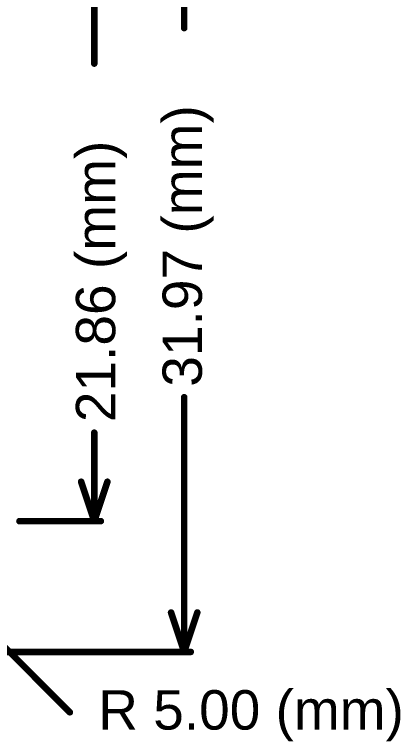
# Model space of a CAD drawing. Header units: millimetres. Extents: x -1.12 to 0.67, y -0.23 to 1.43.
# Drawn here: x 0.078 to 0.665, y -0.231 to 0.875 of the extents above; entities that cross this region are included whole.
import ezdxf

# ---------------------------------------------------------------- set-up
doc = ezdxf.new("R2010")
doc.units = ezdxf.units.MM
doc.header["$MEASUREMENT"] = 0
doc.layers.add('Mechanical1', color=6, linetype='Continuous')
doc.styles.add('Arial', font='', dxfattribs={"height": 0.2})
doc.styles.get('Arial').set_extended_font_data('Arial')

msp = doc.modelspace()

# ---------------------------------------------------------------- linework, layer by layer
at = {"layer": 'Mechanical1', "const_width": 0.01}
for points in [[(0.336, 0.8548), (0.336, 1.1641)], [(0.199, 0.8008), (0.199, 0.965)], [(0.336, -0.0948), (0.336, 0.293)], [(0.199, 0.1043), (0.199, 0.239)], [(0.179, 0.1643), (0.199, 0.1043)], [(0.199, 0.1043), (0.219, 0.1643)], [(-0.1268, 0.1021), (0.1618, -0.1866)], [(0.085, 0.1043), (0.209, 0.1043)], [(0.316, -0.0348), (0.336, -0.0948)], [(0.336, -0.0948), (0.356, -0.0348)], [(-0.1096, -0.0948), (0.346, -0.0948)]]:
    msp.add_lwpolyline(points, dxfattribs=at)
at = {"layer": 'Mechanical1', "const_width": 0.005}
for points in [[(0.3335, 0.8548, 1), (0.3385, 0.8548, 1)], [(0.1965, 0.8008, 1), (0.2015, 0.8008, 1)], [(0.3335, 0.293, 1), (0.3385, 0.293, 1)], [(0.1965, 0.239, 1), (0.2015, 0.239, 1)], [(0.1765, 0.1643, 1), (0.1815, 0.1643, 1)], [(0.2165, 0.1643, 1), (0.2215, 0.1643, 1)], [(0.0825, 0.1043, 1), (0.0875, 0.1043, 1)], [(0.1965, 0.1043, 1), (0.2015, 0.1043, 1)], [(0.1965, 0.1043, 1), (0.2015, 0.1043, 1)], [(0.1965, 0.1043, 1), (0.2015, 0.1043, 1)], [(0.2065, 0.1043, 1), (0.2115, 0.1043, 1)], [(0.3135, -0.0348, 1), (0.3185, -0.0348, 1)], [(0.3535, -0.0348, 1), (0.3585, -0.0348, 1)], [(0.3335, -0.0948, 1), (0.3385, -0.0948, 1)], [(0.3335, -0.0948, 1), (0.3385, -0.0948, 1)], [(0.3335, -0.0948, 1), (0.3385, -0.0948, 1)], [(0.3435, -0.0948, 1), (0.3485, -0.0948, 1)], [(0.1593, -0.1866, 1), (0.1643, -0.1866, 1)]]:
    msp.add_lwpolyline(points, format="xyb", close=True, dxfattribs=at)

# ---------------------------------------------------------------- texts
at = {"layer": 'Mechanical1', "style": 'Arial'}
for s, p in [('31.97 (mm)', (0.363, 0.309)), ('21.86 (mm)', (0.231, 0.255))]:
    msp.add_text(s, height=0.06, rotation=90, dxfattribs=at).set_placement(p)
msp.add_text('R 5.00 (mm)', height=0.06, dxfattribs=at).set_placement((0.205, -0.213))

doc.saveas('drawing.dxf')
